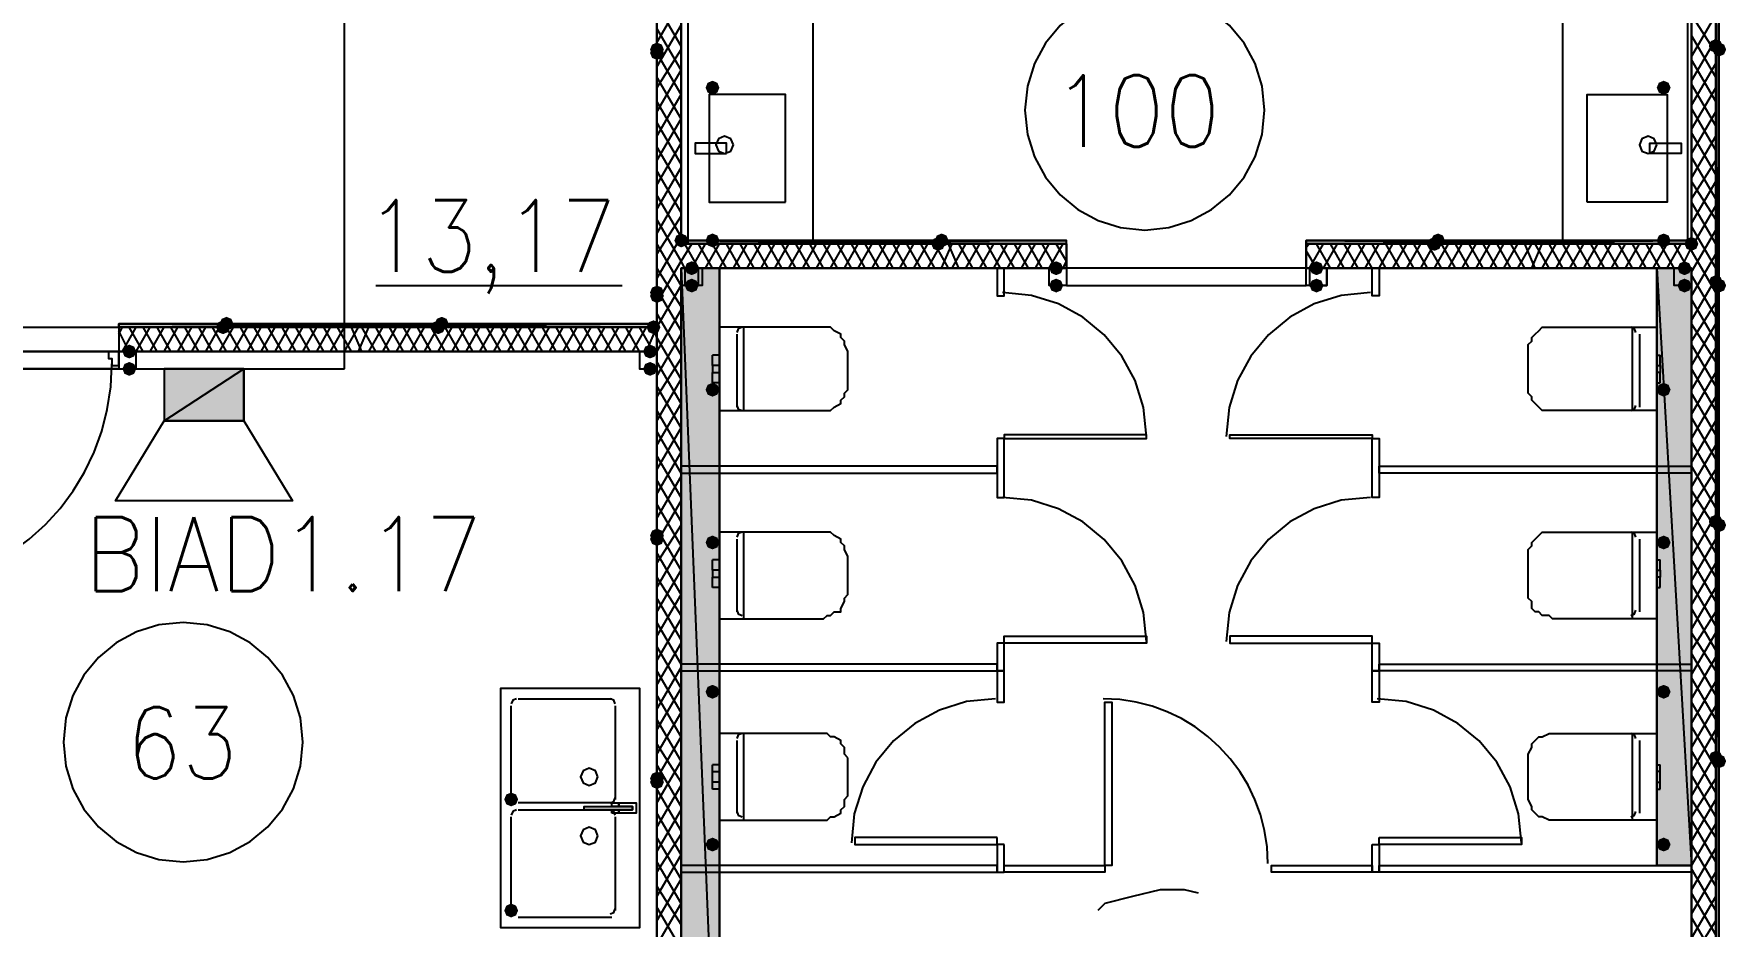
# Model space of a CAD drawing. Header units: millimetres. Extents: x 0 to 420, y 0 to 297.
# Drawn here: x 369.38 to 390.02, y 143.02 to 153.9 of the extents above; entities that cross this region are included whole.
import ezdxf

# ---------------------------------------------------------------- set-up
doc = ezdxf.new("R2010")
doc.units = ezdxf.units.MM
doc.layers.get('0').update_dxf_attribs({"linetype": 'CONTINUOUS'})
doc.styles.get("Standard").update_dxf_attribs({"font": 'STANDARD'})

msp = doc.modelspace()

# ---------------------------------------------------------------- hatches: boundary and pattern name
at = {"true_color": 0x000007}
h = msp.add_hatch(color=0, dxfattribs=at)
h.paths.add_polyline_path([(376.978333, 156.633333), (376.978333, 138.895667)], flags=0)
h.paths.add_polyline_path([(376.978333, 138.895667), (376.978333, 156.633333)], flags=0)
h = msp.add_hatch(color=0, dxfattribs=at)
h.paths.add_polyline_path([(389.932333, 156.633333), (389.89, 156.633333), (389.932333, 139.234333)], flags=0)
h.paths.add_polyline_path([(389.89, 156.633333), (389.932333, 139.234333), (389.89, 139.234333)], flags=0)
at = {"true_color": 0x0000fe}
for points in [[(377.063, 153.712333), (377.038129, 153.652537), (376.978333, 153.627667), (376.918537, 153.652537), (376.893667, 153.712333), (376.918537, 153.772129), (376.978333, 153.797), (377.038129, 153.772129)], [(377.063, 153.67), (377.038129, 153.610204), (376.978333, 153.585333), (376.918537, 153.610204), (376.893667, 153.67), (376.918537, 153.729796), (376.978333, 153.754667), (377.038129, 153.729796)], [(389.974667, 153.754667), (389.949796, 153.694871), (389.89, 153.67), (389.830204, 153.694871), (389.805333, 153.754667), (389.830204, 153.814462), (389.89, 153.839333), (389.949796, 153.814463)], [(390.017, 153.712333), (389.992129, 153.652537), (389.932333, 153.627667), (389.872538, 153.652537), (389.847667, 153.712333), (389.872537, 153.772129), (389.932333, 153.797), (389.992129, 153.772129)], [(377.359333, 151.384), (377.334462, 151.324204), (377.274667, 151.299333), (377.214871, 151.324204), (377.19, 151.384), (377.214871, 151.443796), (377.274667, 151.468667), (377.334462, 151.443796)], [(380.492, 151.341667), (380.467129, 151.281871), (380.407333, 151.257), (380.347538, 151.281871), (380.322667, 151.341667), (380.347537, 151.401462), (380.407333, 151.426333), (380.467129, 151.401463)], [(380.534333, 151.384), (380.509462, 151.324204), (380.449667, 151.299333), (380.389871, 151.324204), (380.365, 151.384), (380.389871, 151.443796), (380.449667, 151.468667), (380.509462, 151.443796)], [(386.545667, 151.341667), (386.520796, 151.281871), (386.461, 151.257), (386.401204, 151.281871), (386.376333, 151.341667), (386.401204, 151.401462), (386.461, 151.426333), (386.520796, 151.401463)], [(386.588, 151.384), (386.563129, 151.324204), (386.503333, 151.299333), (386.443537, 151.324204), (386.418667, 151.384), (386.443537, 151.443796), (386.503333, 151.468667), (386.563129, 151.443796)], [(389.678333, 151.341667), (389.653462, 151.281871), (389.593667, 151.257), (389.533871, 151.281871), (389.509, 151.341667), (389.533871, 151.401462), (389.593667, 151.426333), (389.653462, 151.401463)], [(389.678333, 151.341667), (389.653462, 151.281871), (389.593667, 151.257), (389.533871, 151.281871), (389.509, 151.341667), (389.533871, 151.401462), (389.593667, 151.426333), (389.653462, 151.401463)], [(389.974667, 150.876), (389.949796, 150.816204), (389.89, 150.791333), (389.830204, 150.816204), (389.805333, 150.876), (389.830204, 150.935796), (389.89, 150.960667), (389.949796, 150.935796)], [(390.017, 150.833667), (389.992129, 150.773871), (389.932333, 150.749), (389.872538, 150.773871), (389.847667, 150.833667), (389.872537, 150.893462), (389.932333, 150.918333), (389.992129, 150.893463)], [(377.063, 150.749), (377.038129, 150.689204), (376.978333, 150.664333), (376.918537, 150.689204), (376.893667, 150.749), (376.918537, 150.808796), (376.978333, 150.833667), (377.038129, 150.808796)], [(377.063, 150.706667), (377.038129, 150.646871), (376.978333, 150.622), (376.918537, 150.646871), (376.893667, 150.706667), (376.918537, 150.766462), (376.978333, 150.791333), (377.038129, 150.766463)], [(371.813667, 150.368), (371.788796, 150.308204), (371.729, 150.283333), (371.669204, 150.308204), (371.644333, 150.368), (371.669204, 150.427796), (371.729, 150.452667), (371.788796, 150.427796)], [(374.438333, 150.368), (374.413462, 150.308204), (374.353667, 150.283333), (374.293871, 150.308204), (374.269, 150.368), (374.293871, 150.427796), (374.353667, 150.452667), (374.413462, 150.427796)], [(371.771333, 150.325667), (371.746463, 150.265871), (371.686667, 150.241), (371.626871, 150.265871), (371.602, 150.325667), (371.626871, 150.385462), (371.686667, 150.410333), (371.746462, 150.385463)], [(374.396, 150.325667), (374.371129, 150.265871), (374.311333, 150.241), (374.251537, 150.265871), (374.226667, 150.325667), (374.251537, 150.385462), (374.311333, 150.410333), (374.371129, 150.385463)], [(377.020667, 150.325667), (376.995796, 150.265871), (376.936, 150.241), (376.876204, 150.265871), (376.851333, 150.325667), (376.876204, 150.385462), (376.936, 150.410333), (376.995796, 150.385463)], [(389.974667, 147.955), (389.949796, 147.895204), (389.89, 147.870333), (389.830204, 147.895204), (389.805333, 147.955), (389.830204, 148.014796), (389.89, 148.039667), (389.949796, 148.014796)], [(390.017, 147.912667), (389.992129, 147.852871), (389.932333, 147.828), (389.872538, 147.852871), (389.847667, 147.912667), (389.872537, 147.972462), (389.932333, 147.997333), (389.992129, 147.972463)], [(377.063, 147.785667), (377.038129, 147.725871), (376.978333, 147.701), (376.918537, 147.725871), (376.893667, 147.785667), (376.918537, 147.845462), (376.978333, 147.870333), (377.038129, 147.845463)], [(377.063, 147.743333), (377.038129, 147.683537), (376.978333, 147.658667), (376.918537, 147.683537), (376.893667, 147.743333), (376.918537, 147.803129), (376.978333, 147.828), (377.038129, 147.803129)], [(389.974667, 145.076333), (389.949796, 145.016537), (389.89, 144.991667), (389.830204, 145.016537), (389.805333, 145.076333), (389.830204, 145.136129), (389.89, 145.161), (389.949796, 145.136129)], [(390.017, 145.034), (389.992129, 144.974204), (389.932333, 144.949333), (389.872538, 144.974204), (389.847667, 145.034), (389.872537, 145.093796), (389.932333, 145.118667), (389.992129, 145.093796)], [(377.063, 144.822333), (377.038129, 144.762537), (376.978333, 144.737667), (376.918537, 144.762537), (376.893667, 144.822333), (376.918537, 144.882129), (376.978333, 144.907), (377.038129, 144.882129)], [(377.063, 144.78), (377.038129, 144.720204), (376.978333, 144.695333), (376.918537, 144.720204), (376.893667, 144.78), (376.918537, 144.839796), (376.978333, 144.864667), (377.038129, 144.839796)]]:
    msp.add_hatch(color=0, dxfattribs=at).paths.add_polyline_path(points, flags=0)
at = {"true_color": 0x000007}
for points in [[(377.740333, 153.246667), (377.715463, 153.186871), (377.655667, 153.162), (377.595871, 153.186871), (377.571, 153.246667), (377.595871, 153.306462), (377.655667, 153.331333), (377.715462, 153.306463)], [(389.339667, 153.246667), (389.314796, 153.186871), (389.255, 153.162), (389.195204, 153.186871), (389.170333, 153.246667), (389.195204, 153.306462), (389.255, 153.331333), (389.314796, 153.306463)], [(377.740333, 151.384), (377.715463, 151.324204), (377.655667, 151.299333), (377.595871, 151.324204), (377.571, 151.384), (377.595871, 151.443796), (377.655667, 151.468667), (377.715462, 151.443796)], [(389.339667, 151.384), (389.314796, 151.324204), (389.255, 151.299333), (389.195204, 151.324204), (389.170333, 151.384), (389.195204, 151.443796), (389.255, 151.468667), (389.314796, 151.443796)], [(377.486333, 151.045333), (377.461462, 150.985537), (377.401667, 150.960667), (377.341871, 150.985537), (377.317, 151.045333), (377.341871, 151.105129), (377.401667, 151.13), (377.461462, 151.105129)], [(381.931333, 151.045333), (381.906462, 150.985537), (381.846667, 150.960667), (381.786871, 150.985537), (381.762, 151.045333), (381.786871, 151.105129), (381.846667, 151.13), (381.906462, 151.105129)], [(385.106333, 151.045333), (385.081462, 150.985537), (385.021667, 150.960667), (384.961871, 150.985537), (384.937, 151.045333), (384.961871, 151.105129), (385.021667, 151.13), (385.081462, 151.105129)], [(389.593667, 151.045333), (389.568796, 150.985537), (389.509, 150.960667), (389.449204, 150.985537), (389.424333, 151.045333), (389.449204, 151.105129), (389.509, 151.13), (389.568796, 151.105129)], [(377.486333, 150.833667), (377.461462, 150.773871), (377.401667, 150.749), (377.341871, 150.773871), (377.317, 150.833667), (377.341871, 150.893462), (377.401667, 150.918333), (377.461462, 150.893463)], [(381.931333, 150.833667), (381.906462, 150.773871), (381.846667, 150.749), (381.786871, 150.773871), (381.762, 150.833667), (381.786871, 150.893462), (381.846667, 150.918333), (381.906462, 150.893463)], [(385.106333, 150.833667), (385.081462, 150.773871), (385.021667, 150.749), (384.961871, 150.773871), (384.937, 150.833667), (384.961871, 150.893462), (385.021667, 150.918333), (385.081462, 150.893463)], [(389.593667, 150.833667), (389.568796, 150.773871), (389.509, 150.749), (389.449204, 150.773871), (389.424333, 150.833667), (389.449204, 150.893462), (389.509, 150.918333), (389.568796, 150.893463)], [(370.628333, 150.029333), (370.603462, 149.969538), (370.543667, 149.944667), (370.483871, 149.969538), (370.459, 150.029333), (370.483871, 150.089129), (370.543667, 150.114), (370.603462, 150.089129)], [(376.978333, 150.029333), (376.953463, 149.969538), (376.893667, 149.944667), (376.833871, 149.969538), (376.809, 150.029333), (376.833871, 150.089129), (376.893667, 150.114), (376.953462, 150.089129)], [(370.628333, 149.817667), (370.603462, 149.757871), (370.543667, 149.733), (370.483871, 149.757871), (370.459, 149.817667), (370.483871, 149.877462), (370.543667, 149.902333), (370.603462, 149.877463)], [(376.978333, 149.817667), (376.953463, 149.757871), (376.893667, 149.733), (376.833871, 149.757871), (376.809, 149.817667), (376.833871, 149.877462), (376.893667, 149.902333), (376.953462, 149.877463)], [(377.740333, 149.563667), (377.715463, 149.503871), (377.655667, 149.479), (377.595871, 149.503871), (377.571, 149.563667), (377.595871, 149.623462), (377.655667, 149.648333), (377.715462, 149.623463)], [(389.339667, 149.563667), (389.314796, 149.503871), (389.255, 149.479), (389.195204, 149.503871), (389.170333, 149.563667), (389.195204, 149.623462), (389.255, 149.648333), (389.314796, 149.623463)], [(377.740333, 147.701), (377.715463, 147.641204), (377.655667, 147.616333), (377.595871, 147.641204), (377.571, 147.701), (377.595871, 147.760796), (377.655667, 147.785667), (377.715462, 147.760796)], [(389.339667, 147.701), (389.314796, 147.641204), (389.255, 147.616333), (389.195204, 147.641204), (389.170333, 147.701), (389.195204, 147.760796), (389.255, 147.785667), (389.314796, 147.760796)], [(377.740333, 145.880667), (377.715463, 145.820871), (377.655667, 145.796), (377.595871, 145.820871), (377.571, 145.880667), (377.595871, 145.940462), (377.655667, 145.965333), (377.715462, 145.940463)], [(389.339667, 145.880667), (389.314796, 145.820871), (389.255, 145.796), (389.195204, 145.820871), (389.170333, 145.880667), (389.195204, 145.940462), (389.255, 145.965333), (389.314796, 145.940463)], [(375.285, 144.568333), (375.260129, 144.508537), (375.200333, 144.483667), (375.140538, 144.508537), (375.115667, 144.568333), (375.140537, 144.628129), (375.200333, 144.653), (375.260129, 144.628129)], [(377.740333, 144.018), (377.715463, 143.958204), (377.655667, 143.933333), (377.595871, 143.958204), (377.571, 144.018), (377.595871, 144.077796), (377.655667, 144.102667), (377.715462, 144.077796)], [(389.339667, 144.018), (389.314796, 143.958204), (389.255, 143.933333), (389.195204, 143.958204), (389.170333, 144.018), (389.195204, 144.077796), (389.255, 144.102667), (389.314796, 144.077796)], [(375.285, 143.213667), (375.260129, 143.153871), (375.200333, 143.129), (375.140538, 143.153871), (375.115667, 143.213667), (375.140537, 143.273462), (375.200333, 143.298333), (375.260129, 143.273463)]]:
    msp.add_hatch(color=0, dxfattribs=at).paths.add_polyline_path(points, flags=0)
h = msp.add_hatch(color=0, dxfattribs=at)
h.paths.add_polyline_path([(381.973667, 151.384), (377.274667, 151.384), (381.973667, 151.341667)], flags=0)
h.paths.add_polyline_path([(377.274667, 151.384), (381.973667, 151.341667), (377.274667, 151.341667)], flags=0)
h = msp.add_hatch(color=0, dxfattribs=at)
h.paths.add_polyline_path([(389.593667, 151.384), (384.894667, 151.384), (389.593667, 151.341667)], flags=0)
h.paths.add_polyline_path([(384.894667, 151.384), (389.593667, 151.341667), (384.894667, 151.341667)], flags=0)
h = msp.add_hatch(color=0, dxfattribs=at)
h.paths.add_polyline_path([(377.740333, 151.045333), (377.274667, 151.045333), (377.740333, 139.615333)], flags=0)
h.paths.add_polyline_path([(377.274667, 151.045333), (377.740333, 139.615333), (377.274667, 139.615333)], flags=0)
h = msp.add_hatch(color=0, dxfattribs=at)
h.paths.add_polyline_path([(389.593667, 151.045333), (389.170333, 151.045333), (389.593667, 143.764)], flags=0)
h.paths.add_polyline_path([(389.170333, 151.045333), (389.593667, 143.764), (389.170333, 143.764)], flags=0)
h = msp.add_hatch(color=0, dxfattribs=at)
h.paths.add_polyline_path([(376.936, 150.368), (370.416667, 150.368), (376.936, 150.325667)], flags=0)
h.paths.add_polyline_path([(370.416667, 150.368), (376.936, 150.325667), (370.416667, 150.325667)], flags=0)
at = {"true_color": 0x000052}
h = msp.add_hatch(color=0, dxfattribs=at)
h.paths.add_polyline_path([(371.940667, 149.182666), (370.967, 149.182666), (371.940667, 149.817666)], flags=0)
h.paths.add_polyline_path([(370.967, 149.182666), (371.940667, 149.817666), (370.967, 149.817666)], flags=0)

# ---------------------------------------------------------------- linework, layer by layer
at = {"color": 0, "true_color": 0x000005}
msp.add_lwpolyline([(227.711001, 149.817666), (250.909667, 149.817666), (250.909667, 138.175999), (252.899334, 138.175999), (252.899334, 138.133666), (252.899334, 138.175999), (256.159001, 138.175999), (256.159001, 149.817666), (373.168334, 149.817666), (373.168334, 175.048333), (260.773334, 175.048333), (255.100667, 175.048333), (255.100667, 153.966333), (254.889001, 153.966333), (254.592667, 153.966333), (254.592667, 186.393666), (253.830667, 186.393666), (238.633001, 186.393666), (238.633001, 175.048333), (226.737334, 175.048333), (122.343335, 175.048333)], dxfattribs=at)
at = {"color": 0, "true_color": 0x000007}
for points in [[(376.978333, 159.088667), (376.978333, 150.325667)], [(389.89, 104.097667), (389.89, 159.088667)], [(376.978333, 138.895667), (376.978333, 156.633333), (376.978333, 138.895667), (376.978333, 156.633333)], [(389.89, 156.633333), (389.89, 139.234333), (389.89, 156.633333), (389.932333, 139.234333)], [(378.883333, 151.341667), (377.274667, 151.341667), (377.274667, 155.998333), (378.883333, 155.998333)], [(377.274667, 151.341667), (377.274667, 155.998333)], [(377.359333, 151.341667), (377.359333, 155.998333)], [(378.883333, 151.341667), (378.883333, 155.998333)], [(388.027333, 151.341667), (388.027333, 155.998333)], [(388.027333, 151.341667), (389.593667, 151.341667), (389.593667, 155.998333), (388.027333, 155.998333)], [(389.551333, 151.341667), (389.551333, 155.998333)], [(389.593667, 155.998333), (389.593667, 151.341667)], [(384.386667, 152.9715), (384.356995, 153.265844), (384.271894, 153.539996), (384.137238, 153.788083), (383.958899, 154.004232), (383.742749, 154.182572), (383.494662, 154.317228), (383.22051, 154.402328), (382.926167, 154.432), (382.631823, 154.402328), (382.357671, 154.317228), (382.109584, 154.182572), (381.893434, 154.004232), (381.715095, 153.788083), (381.580439, 153.539996), (381.495339, 153.265844), (381.465667, 152.9715)], [(376.978333, 153.797), (377.274667, 154.305)], [(377.274667, 153.754667), (376.978333, 154.262667)], [(376.978333, 153.500667), (377.274667, 154.008667)], [(377.274667, 153.458333), (376.978333, 153.966333)], [(389.593667, 153.627667), (389.89, 154.135667)], [(389.89, 153.67), (389.593667, 154.135667)], [(389.89, 153.373667), (389.593667, 153.881667)], [(389.593667, 153.331333), (389.89, 153.839333)], [(376.978333, 153.246667), (377.274667, 153.712333)], [(377.274667, 153.162), (376.978333, 153.67)], [(389.89, 153.077333), (389.593667, 153.585333)], [(389.593667, 153.035), (389.89, 153.543)], [(376.978333, 152.950333), (377.274667, 153.458333)], [(377.274667, 152.865667), (376.978333, 153.373667)], [(376.978333, 152.654), (377.274667, 153.162)], [(389.89, 152.781), (389.593667, 153.289)], [(389.593667, 152.738667), (389.89, 153.246667)], [(377.274667, 152.569333), (376.978333, 153.077333)], [(381.465667, 152.9715), (381.495339, 152.677156), (381.580439, 152.403004), (381.715095, 152.154917), (381.893434, 151.938768), (382.109584, 151.760428), (382.357671, 151.625772), (382.631823, 151.540672), (382.926167, 151.511), (383.22051, 151.540672), (383.494662, 151.625772), (383.742749, 151.760428), (383.958899, 151.938768), (384.137238, 152.154917), (384.271894, 152.403004), (384.356995, 152.677156), (384.386667, 152.9715)], [(389.89, 152.484667), (389.593667, 152.992667)], [(389.593667, 152.442333), (389.89, 152.950333)], [(376.978333, 152.357667), (377.274667, 152.865667)], [(377.274667, 152.315333), (376.978333, 152.823333)], [(376.978333, 152.061333), (377.274667, 152.569333)], [(377.274667, 152.019), (376.978333, 152.527)], [(389.89, 152.188333), (389.593667, 152.696333)], [(389.593667, 152.146), (389.89, 152.654)], [(389.89, 151.892), (389.593667, 152.4)], [(389.593667, 151.892), (389.89, 152.357667)], [(376.978333, 151.765), (377.274667, 152.273)], [(377.274667, 151.722667), (376.978333, 152.230667)], [(389.593667, 151.595667), (389.89, 152.103667)], [(389.89, 151.638), (389.593667, 152.103667)], [(376.978333, 151.468667), (377.274667, 151.976667)], [(377.274667, 151.426333), (376.978333, 151.934333)], [(389.89, 151.341667), (389.593667, 151.849667)], [(389.593667, 151.299333), (389.89, 151.807333)], [(376.978333, 151.214667), (377.274667, 151.680333)], [(377.274667, 151.13), (376.978333, 151.638)], [(389.89, 151.045333), (389.593667, 151.553333)], [(389.593667, 151.003), (389.89, 151.511)], [(376.978333, 150.918333), (377.274667, 151.426333)], [(377.274667, 150.833667), (376.978333, 151.341667)], [(377.274667, 151.384), (381.973667, 151.384), (377.274667, 151.341667), (381.973667, 151.341667)], [(377.274667, 151.13), (377.401667, 151.341667)], [(381.973667, 151.341667), (377.274667, 151.341667)], [(377.274667, 151.045333), (381.973667, 151.045333), (381.973667, 151.341667)], [(377.486333, 151.045333), (377.317, 151.341667)], [(377.401667, 151.045333), (377.571, 151.341667)], [(377.655667, 151.045333), (377.486333, 151.341667)], [(377.571, 151.045333), (377.740333, 151.341667)], [(377.825, 151.045333), (377.655667, 151.341667)], [(377.740333, 151.045333), (377.909667, 151.341667)], [(377.994333, 151.045333), (377.825, 151.341667)], [(377.909667, 151.045333), (378.079, 151.341667)], [(378.163667, 151.045333), (377.994333, 151.341667)], [(378.079, 151.045333), (378.248333, 151.341667)], [(378.333, 151.045333), (378.163667, 151.341667)], [(378.248333, 151.045333), (378.417667, 151.341667)], [(378.502333, 151.045333), (378.333, 151.341667)], [(378.417667, 151.045333), (378.587, 151.341667)], [(378.671667, 151.045333), (378.502333, 151.341667)], [(378.587, 151.045333), (378.756333, 151.341667)], [(378.841, 151.045333), (378.671667, 151.341667)], [(378.756333, 151.045333), (378.925667, 151.341667)], [(379.010333, 151.045333), (378.841, 151.341667)], [(378.925667, 151.045333), (379.095, 151.341667)], [(379.179667, 151.045333), (379.010333, 151.341667)], [(379.095, 151.045333), (379.264333, 151.341667)], [(379.349, 151.045333), (379.179667, 151.341667)], [(379.264333, 151.045333), (379.433667, 151.341667)], [(379.518333, 151.045333), (379.349, 151.341667)], [(379.433667, 151.045333), (379.603, 151.341667)], [(379.687667, 151.045333), (379.518333, 151.341667)], [(379.603, 151.045333), (379.772333, 151.341667)], [(379.857, 151.045333), (379.687667, 151.341667)], [(379.772333, 151.045333), (379.941667, 151.341667)], [(380.026333, 151.045333), (379.857, 151.341667)], [(379.941667, 151.045333), (380.111, 151.341667)], [(380.195667, 151.045333), (380.026333, 151.341667)], [(380.111, 151.045333), (380.280333, 151.341667)], [(380.365, 151.045333), (380.195667, 151.341667)], [(380.280333, 151.045333), (380.449667, 151.341667)], [(380.534333, 151.045333), (380.365, 151.341667)], [(380.449667, 151.045333), (380.576667, 151.341667)], [(380.661333, 151.045333), (380.534333, 151.341667)], [(380.576667, 151.045333), (380.746, 151.341667)], [(380.830667, 151.045333), (380.661333, 151.341667)], [(380.746, 151.045333), (380.915333, 151.341667)], [(381, 151.045333), (380.830667, 151.341667)], [(380.915333, 151.045333), (381.084667, 151.341667)], [(381.169333, 151.045333), (381, 151.341667)], [(381.084667, 151.045333), (381.254, 151.341667)], [(381.338667, 151.045333), (381.169333, 151.341667)], [(381.254, 151.045333), (381.423333, 151.341667)], [(381.508, 151.045333), (381.338667, 151.341667)], [(381.423333, 151.045333), (381.592667, 151.341667)], [(381.677333, 151.045333), (381.508, 151.341667)], [(381.592667, 151.045333), (381.762, 151.341667)], [(381.846667, 151.045333), (381.677333, 151.341667)], [(381.762, 151.045333), (381.931333, 151.341667)], [(381.973667, 151.13), (381.846667, 151.341667)], [(384.894667, 151.341667), (389.593667, 151.341667), (384.894667, 151.341667), (389.593667, 151.384)], [(384.894667, 151.299333), (384.937, 151.341667)], [(389.593667, 151.341667), (384.894667, 151.341667), (384.894667, 151.045333), (389.593667, 151.045333)], [(384.937, 151.045333), (385.106333, 151.341667)], [(385.191, 151.045333), (385.021667, 151.341667)], [(385.106333, 151.045333), (385.275667, 151.341667)], [(385.360333, 151.045333), (385.191, 151.341667)], [(385.275667, 151.045333), (385.445, 151.341667)], [(385.529667, 151.045333), (385.360333, 151.341667)], [(385.445, 151.045333), (385.614333, 151.341667)], [(385.699, 151.045333), (385.529667, 151.341667)], [(385.614333, 151.045333), (385.783667, 151.341667)], [(385.868333, 151.045333), (385.699, 151.341667)], [(385.783667, 151.045333), (385.953, 151.341667)], [(386.037667, 151.045333), (385.868333, 151.341667)], [(385.953, 151.045333), (386.122333, 151.341667)], [(386.207, 151.045333), (386.037667, 151.341667)], [(386.122333, 151.045333), (386.291667, 151.341667)], [(386.376333, 151.045333), (386.207, 151.341667)], [(386.291667, 151.045333), (386.461, 151.341667)], [(386.545667, 151.045333), (386.376333, 151.341667)], [(386.461, 151.045333), (386.630333, 151.341667)], [(386.715, 151.045333), (386.545667, 151.341667)], [(386.630333, 151.045333), (386.799667, 151.341667)], [(386.884333, 151.045333), (386.715, 151.341667)], [(386.799667, 151.045333), (386.969, 151.341667)], [(387.053667, 151.045333), (386.884333, 151.341667)], [(386.969, 151.045333), (387.138333, 151.341667)], [(387.223, 151.045333), (387.053667, 151.341667)], [(387.138333, 151.045333), (387.307667, 151.341667)], [(387.392333, 151.045333), (387.223, 151.341667)], [(387.307667, 151.045333), (387.477, 151.341667)], [(387.561667, 151.045333), (387.392333, 151.341667)], [(387.477, 151.045333), (387.646333, 151.341667)], [(387.688667, 151.045333), (387.561667, 151.341667)], [(387.646333, 151.045333), (387.773333, 151.341667)], [(387.858, 151.045333), (387.688667, 151.341667)], [(387.773333, 151.045333), (387.942667, 151.341667)], [(388.027333, 151.045333), (387.858, 151.341667)], [(387.942667, 151.045333), (388.112, 151.341667)], [(388.196667, 151.045333), (388.027333, 151.341667)], [(388.112, 151.045333), (388.281333, 151.341667)], [(388.366, 151.045333), (388.196667, 151.341667)], [(388.281333, 151.045333), (388.450667, 151.341667)], [(388.535333, 151.045333), (388.366, 151.341667)], [(388.450667, 151.045333), (388.62, 151.341667)], [(388.704667, 151.045333), (388.535333, 151.341667)], [(388.62, 151.045333), (388.789333, 151.341667)], [(388.874, 151.045333), (388.704667, 151.341667)], [(388.789333, 151.045333), (388.958667, 151.341667)], [(389.043333, 151.045333), (388.874, 151.341667)], [(388.958667, 151.045333), (389.128, 151.341667)], [(389.212667, 151.045333), (389.043333, 151.341667)], [(389.128, 151.045333), (389.297333, 151.341667)], [(389.382, 151.045333), (389.212667, 151.341667)], [(389.297333, 151.045333), (389.466667, 151.341667)], [(389.551333, 151.045333), (389.382, 151.341667)], [(389.466667, 151.045333), (389.593667, 151.299333)], [(389.593667, 151.257), (389.551333, 151.341667)], [(376.978333, 150.622), (377.274667, 151.13)], [(377.317, 151.045333), (377.274667, 151.13)], [(381.931333, 151.045333), (381.973667, 151.13)], [(385.021667, 151.045333), (384.894667, 151.257)], [(389.89, 150.749), (389.593667, 151.257)], [(389.593667, 150.706667), (389.89, 151.214667)], [(377.274667, 150.579667), (376.978333, 151.045333)], [(377.274667, 138.895667), (377.274667, 151.045333)], [(383.455333, 151.045333), (381.973667, 151.045333), (381.973667, 150.960667)], [(381.973667, 150.960667), (381.973667, 150.833667), (383.455333, 150.833667)], [(384.894667, 150.960667), (384.894667, 151.045333), (383.455333, 151.045333)], [(383.455333, 150.833667), (384.894667, 150.833667), (384.894667, 150.960667)], [(389.593667, 151.045333), (389.593667, 138.895667)], [(389.89, 150.452667), (389.593667, 150.960667)], [(389.593667, 150.410333), (389.89, 150.918333)], [(373.549333, 150.833667), (376.555, 150.833667)], [(376.978333, 150.325667), (377.274667, 150.833667)], [(377.274667, 150.283333), (376.978333, 150.791333)], [(382.947333, 148.992167), (382.911641, 149.346232), (382.809274, 149.676009), (382.647296, 149.974432), (382.432772, 150.234438), (382.172766, 150.448962), (381.874342, 150.61094), (381.544565, 150.713308), (381.1905, 150.749)], [(385.677833, 150.749), (385.323768, 150.713308), (384.993991, 150.61094), (384.695568, 150.448962), (384.435562, 150.234438), (384.221037, 149.974432), (384.05906, 149.676009), (383.956692, 149.346232), (383.921, 148.992167)], [(389.89, 150.156333), (389.593667, 150.664333)], [(376.978333, 150.029333), (377.274667, 150.537333)], [(377.274667, 149.987), (376.978333, 150.495)], [(389.593667, 150.156333), (389.89, 150.622)], [(376.936, 150.325667), (370.416667, 150.325667), (376.936, 150.368), (370.416667, 150.368)], [(370.416667, 150.241), (370.459, 150.325667)], [(370.416667, 150.325667), (370.416667, 150.029333)], [(370.416667, 150.325667), (370.416667, 150.029333)], [(376.978333, 150.325667), (370.416667, 150.325667)], [(370.543667, 150.029333), (370.416667, 150.283333)], [(370.459, 150.029333), (370.628333, 150.325667)], [(370.713, 150.029333), (370.543667, 150.325667)], [(370.628333, 150.029333), (370.797667, 150.325667)], [(370.882333, 150.029333), (370.713, 150.325667)], [(370.797667, 150.029333), (370.967, 150.325667)], [(371.051667, 150.029333), (370.882333, 150.325667)], [(370.967, 150.029333), (371.136333, 150.325667)], [(371.221, 150.029333), (371.051667, 150.325667)], [(371.136333, 150.029333), (371.305667, 150.325667)], [(371.390333, 150.029333), (371.221, 150.325667)], [(371.305667, 150.029333), (371.475, 150.325667)], [(371.559667, 150.029333), (371.390333, 150.325667)], [(371.475, 150.029333), (371.644333, 150.325667)], [(371.729, 150.029333), (371.559667, 150.325667)], [(371.644333, 150.029333), (371.813667, 150.325667)], [(371.898333, 150.029333), (371.729, 150.325667)], [(371.813667, 150.029333), (371.983, 150.325667)], [(372.067667, 150.029333), (371.898333, 150.325667)], [(371.983, 150.029333), (372.152333, 150.325667)], [(372.237, 150.029333), (372.067667, 150.325667)], [(372.152333, 150.029333), (372.321667, 150.325667)], [(372.406333, 150.029333), (372.237, 150.325667)], [(372.321667, 150.029333), (372.491, 150.325667)], [(372.575667, 150.029333), (372.406333, 150.325667)], [(372.491, 150.029333), (372.660333, 150.325667)], [(372.745, 150.029333), (372.575667, 150.325667)], [(372.660333, 150.029333), (372.829667, 150.325667)], [(372.914333, 150.029333), (372.745, 150.325667)], [(372.829667, 150.029333), (372.999, 150.325667)], [(373.083667, 150.029333), (372.914333, 150.325667)], [(372.999, 150.029333), (373.168333, 150.325667)], [(373.253, 150.029333), (373.083667, 150.325667)], [(373.168333, 150.029333), (373.337667, 150.325667)], [(373.38, 150.029333), (373.253, 150.325667)], [(373.337667, 150.029333), (373.464667, 150.325667)], [(373.549333, 150.029333), (373.38, 150.325667)], [(373.464667, 150.029333), (373.634, 150.325667)], [(373.718667, 150.029333), (373.549333, 150.325667)], [(373.634, 150.029333), (373.803333, 150.325667)], [(373.888, 150.029333), (373.718667, 150.325667)], [(373.803333, 150.029333), (373.972667, 150.325667)], [(374.057333, 150.029333), (373.888, 150.325667)], [(373.972667, 150.029333), (374.142, 150.325667)], [(374.226667, 150.029333), (374.057333, 150.325667)], [(374.142, 150.029333), (374.311333, 150.325667)], [(374.396, 150.029333), (374.226667, 150.325667)], [(374.311333, 150.029333), (374.480667, 150.325667)], [(374.565333, 150.029333), (374.396, 150.325667)], [(374.480667, 150.029333), (374.65, 150.325667)], [(374.734667, 150.029333), (374.565333, 150.325667)], [(374.65, 150.029333), (374.819333, 150.325667)], [(374.904, 150.029333), (374.734667, 150.325667)], [(374.819333, 150.029333), (374.988667, 150.325667)], [(375.073333, 150.029333), (374.904, 150.325667)], [(374.988667, 150.029333), (375.158, 150.325667)], [(375.242667, 150.029333), (375.073333, 150.325667)], [(375.158, 150.029333), (375.327333, 150.325667)], [(375.412, 150.029333), (375.242667, 150.325667)], [(375.327333, 150.029333), (375.496667, 150.325667)], [(375.581333, 150.029333), (375.412, 150.325667)], [(375.496667, 150.029333), (375.666, 150.325667)], [(375.750667, 150.029333), (375.581333, 150.325667)], [(375.666, 150.029333), (375.835333, 150.325667)], [(375.92, 150.029333), (375.750667, 150.325667)], [(375.835333, 150.029333), (376.004667, 150.325667)], [(376.089333, 150.029333), (375.92, 150.325667)], [(376.004667, 150.029333), (376.174, 150.325667)], [(376.258667, 150.029333), (376.089333, 150.325667)], [(376.174, 150.029333), (376.343333, 150.325667)], [(376.428, 150.029333), (376.258667, 150.325667)], [(376.343333, 150.029333), (376.512667, 150.325667)], [(376.597333, 150.029333), (376.428, 150.325667)], [(376.512667, 150.029333), (376.682, 150.325667)], [(376.766667, 150.029333), (376.597333, 150.325667)], [(376.682, 150.029333), (376.851333, 150.325667)], [(376.936, 150.029333), (376.766667, 150.325667)], [(376.851333, 150.029333), (376.978333, 150.325667)], [(376.978333, 150.198667), (376.936, 150.325667)], [(376.978333, 149.733), (377.274667, 150.241)], [(378.0155, 150.325667), (377.970605, 150.307061), (377.952, 150.262167)], [(377.952, 150.241), (377.952, 149.817667)], [(378.036667, 149.309667), (378.036667, 150.325667)], [(388.916333, 150.262167), (388.897728, 150.307061), (388.852833, 150.325667)], [(388.874, 149.309667), (388.874, 150.325667)], [(388.958667, 150.241), (388.958667, 149.817667)], [(389.593667, 149.86), (389.89, 150.368)], [(389.89, 149.902333), (389.593667, 150.368)], [(377.274667, 149.690667), (376.978333, 150.198667)], [(389.89, 149.606), (389.593667, 150.114)], [(389.593667, 149.563667), (389.89, 150.071667)], [(367.559167, 147.108333), (367.842675, 147.122649), (368.117994, 147.164667), (368.383728, 147.232993), (368.638485, 147.326234), (368.88087, 147.442996), (369.109491, 147.581886), (369.322952, 147.741509), (369.519861, 147.920472), (369.698824, 148.117381), (369.858448, 148.330843), (369.997337, 148.559463), (370.114099, 148.801849), (370.20734, 149.056605), (370.275666, 149.32234), (370.317684, 149.597658), (370.332, 149.881167)], [(368.935, 150.029333), (370.416667, 150.029333), (370.416667, 149.944667)], [(370.416667, 149.944667), (370.416667, 149.817667), (368.935, 149.817667)], [(370.416667, 150.029333), (376.978333, 150.029333)], [(376.978333, 150.029333), (376.978333, 138.895667)], [(376.978333, 149.479), (377.274667, 149.944667)], [(377.274667, 149.394333), (376.978333, 149.902333)], [(377.655667, 149.86), (377.655667, 149.944667), (377.655667, 149.987)], [(377.740333, 149.987), (377.655667, 149.987)], [(377.740333, 149.86), (377.655667, 149.86), (377.655667, 149.817667), (377.655667, 149.775333), (377.740333, 149.775333)], [(377.740333, 149.86), (377.740333, 149.944667), (377.740333, 149.987)], [(377.740333, 149.86), (377.740333, 149.817667), (377.740333, 149.775333)], [(389.170333, 149.86), (389.170333, 149.944667), (389.170333, 149.987)], [(389.170333, 149.987), (389.212667, 149.987)], [(389.170333, 149.86), (389.170333, 149.817667), (389.170333, 149.775333)], [(389.170333, 149.86), (389.212667, 149.86), (389.212667, 149.817667), (389.212667, 149.775333), (389.170333, 149.775333)], [(389.212667, 149.86), (389.212667, 149.944667), (389.212667, 149.987)], [(376.978333, 149.182667), (377.274667, 149.690667)], [(377.655667, 149.648333), (377.655667, 149.690667), (377.655667, 149.775333)], [(377.740333, 149.648333), (377.655667, 149.648333)], [(377.740333, 149.648333), (377.740333, 149.690667), (377.740333, 149.775333)], [(377.952, 149.817667), (377.952, 149.352)], [(388.958667, 149.817667), (388.958667, 149.352)], [(389.170333, 149.648333), (389.170333, 149.690667), (389.170333, 149.775333)], [(389.170333, 149.648333), (389.212667, 149.648333)], [(389.212667, 149.648333), (389.212667, 149.690667), (389.212667, 149.775333)], [(389.89, 149.309667), (389.593667, 149.817667)], [(389.593667, 149.267333), (389.89, 149.775333)], [(377.274667, 149.098), (376.978333, 149.606)], [(389.89, 149.013333), (389.593667, 149.521333)], [(389.593667, 148.971), (389.89, 149.479)], [(376.978333, 148.886333), (377.274667, 149.394333)], [(377.274667, 148.801667), (376.978333, 149.309667)], [(377.952, 149.373167), (377.970605, 149.328272), (378.0155, 149.309667)], [(388.852833, 149.309667), (388.897728, 149.328272), (388.916333, 149.373167)], [(389.89, 148.717), (389.593667, 149.225)], [(376.978333, 148.59), (377.274667, 149.098)], [(377.274667, 148.547667), (376.978333, 149.055667)], [(389.593667, 148.674667), (389.89, 149.182667)], [(376.978333, 148.293667), (377.274667, 148.801667)], [(389.89, 148.420667), (389.593667, 148.928667)], [(389.593667, 148.378333), (389.89, 148.886333)], [(377.274667, 148.251333), (376.978333, 148.759333)], [(389.89, 148.124333), (389.593667, 148.632333)], [(389.593667, 148.124333), (389.89, 148.59)], [(376.978333, 147.997333), (377.274667, 148.505333)], [(377.274667, 147.955), (376.978333, 148.463)], [(376.978333, 147.701), (377.274667, 148.209)], [(382.947333, 146.4945), (382.911641, 146.848565), (382.809274, 147.178342), (382.647296, 147.476766), (382.432772, 147.736772), (382.172766, 147.951296), (381.874342, 148.113274), (381.544565, 148.215641), (381.1905, 148.251333)], [(385.677833, 148.251333), (385.323768, 148.215641), (384.993991, 148.113274), (384.695568, 147.951296), (384.435562, 147.736772), (384.221037, 147.476766), (384.05906, 147.178342), (383.956692, 146.848565), (383.921, 146.4945)], [(389.593667, 147.828), (389.89, 148.336)], [(389.89, 147.870333), (389.593667, 148.336)], [(377.274667, 147.658667), (376.978333, 148.166667)], [(389.89, 147.574), (389.593667, 148.082)], [(389.593667, 147.531667), (389.89, 148.039667)], [(376.978333, 147.447), (377.274667, 147.912667)], [(377.274667, 147.362333), (376.978333, 147.870333)], [(378.0155, 147.828), (377.970605, 147.809394), (377.952, 147.7645)], [(378.036667, 146.769667), (378.036667, 147.828)], [(388.916333, 147.7645), (388.897728, 147.809394), (388.852833, 147.828)], [(388.874, 146.769667), (388.874, 147.828)], [(389.89, 147.277667), (389.593667, 147.785667)], [(376.978333, 147.150667), (377.274667, 147.658667)], [(377.274667, 147.066), (376.978333, 147.574)], [(377.952, 147.743333), (377.952, 147.32)], [(388.958667, 147.743333), (388.958667, 147.32)], [(389.593667, 147.235333), (389.89, 147.743333)], [(376.978333, 146.854333), (377.274667, 147.362333)], [(377.655667, 147.362333), (377.655667, 147.447), (377.655667, 147.489333)], [(377.740333, 147.489333), (377.655667, 147.489333)], [(377.740333, 147.362333), (377.655667, 147.362333), (377.655667, 147.32), (377.655667, 147.277667), (377.740333, 147.277667)], [(377.740333, 147.362333), (377.740333, 147.447), (377.740333, 147.489333)], [(377.740333, 147.362333), (377.740333, 147.32), (377.740333, 147.277667)], [(389.170333, 147.362333), (389.170333, 147.447), (389.170333, 147.489333)], [(389.170333, 147.489333), (389.212667, 147.489333)], [(389.170333, 147.362333), (389.170333, 147.32), (389.170333, 147.277667)], [(389.170333, 147.362333), (389.212667, 147.362333), (389.212667, 147.32), (389.212667, 147.277667), (389.170333, 147.277667)], [(389.212667, 147.362333), (389.212667, 147.447), (389.212667, 147.489333)], [(389.89, 146.981333), (389.593667, 147.489333)], [(389.593667, 146.939), (389.89, 147.447)], [(377.274667, 146.812), (376.978333, 147.277667)], [(377.655667, 147.150667), (377.655667, 147.193), (377.655667, 147.277667)], [(377.740333, 147.150667), (377.655667, 147.150667)], [(377.740333, 147.150667), (377.740333, 147.193), (377.740333, 147.277667)], [(377.952, 147.32), (377.952, 146.854333)], [(388.958667, 147.32), (388.958667, 146.854333)], [(389.170333, 147.150667), (389.170333, 147.193), (389.170333, 147.277667)], [(389.170333, 147.150667), (389.212667, 147.150667)], [(389.212667, 147.150667), (389.212667, 147.193), (389.212667, 147.277667)], [(389.89, 146.685), (389.593667, 147.193)], [(389.593667, 146.642667), (389.89, 147.150667)], [(376.978333, 146.558), (377.274667, 147.066)], [(377.274667, 146.515667), (376.978333, 147.023667)], [(376.978333, 146.261667), (377.274667, 146.769667)], [(377.952, 146.8755), (377.970605, 146.830605), (378.0155, 146.812)], [(388.852833, 146.812), (388.897728, 146.830605), (388.916333, 146.8755)], [(389.89, 146.388667), (389.593667, 146.896667)], [(389.593667, 146.388667), (389.89, 146.854333)], [(372.660333, 145.266833), (372.630661, 145.561177), (372.545561, 145.835329), (372.410905, 146.083416), (372.232566, 146.299566), (372.016416, 146.477905), (371.768329, 146.612561), (371.494177, 146.697661), (371.199833, 146.727333), (370.90549, 146.697661), (370.631338, 146.612561), (370.383251, 146.477905), (370.167101, 146.299566), (369.988762, 146.083416), (369.854106, 145.835329), (369.769005, 145.561177), (369.739333, 145.266833)], [(377.274667, 146.219333), (376.978333, 146.727333)], [(389.593667, 146.092333), (389.89, 146.600333)], [(389.89, 146.134667), (389.593667, 146.600333)], [(376.978333, 145.965333), (377.274667, 146.473333)], [(377.274667, 145.923), (376.978333, 146.431)], [(389.89, 145.838333), (389.593667, 146.346333)], [(376.978333, 145.669), (377.274667, 146.177)], [(377.274667, 145.626667), (376.978333, 146.134667)], [(389.593667, 145.796), (389.89, 146.304)], [(376.978333, 145.415), (377.274667, 145.923)], [(389.89, 145.542), (389.593667, 146.05)], [(389.593667, 145.499667), (389.89, 146.007667)], [(375.263833, 145.796), (375.218939, 145.777394), (375.200333, 145.7325)], [(375.200333, 144.568333), (375.200333, 145.711333)], [(375.285, 145.796), (376.428, 145.796)], [(376.470333, 145.7325), (376.451728, 145.777394), (376.406833, 145.796)], [(376.470333, 145.711333), (376.470333, 144.568333)], [(377.274667, 145.330333), (376.978333, 145.838333)], [(381.105833, 145.796), (380.751768, 145.760308), (380.421991, 145.65794), (380.123568, 145.495962), (379.863562, 145.281438), (379.649038, 145.021432), (379.48706, 144.723009), (379.384692, 144.393232), (379.349, 144.039167)], [(384.429, 143.785167), (384.418619, 143.990766), (384.388148, 144.190425), (384.338599, 144.383134), (384.270982, 144.567882), (384.186307, 144.743658), (384.085587, 144.909452), (383.96983, 145.064252), (383.840048, 145.207048), (383.697252, 145.33683), (383.542452, 145.452587), (383.376658, 145.553307), (383.200882, 145.637982), (383.016134, 145.705599), (382.823425, 145.755148), (382.623766, 145.785619), (382.418167, 145.796)], [(387.519333, 144.039167), (387.483641, 144.393232), (387.381274, 144.723009), (387.219296, 145.021432), (387.004772, 145.281438), (386.744766, 145.495962), (386.446342, 145.65794), (386.116565, 145.760308), (385.7625, 145.796)], [(389.89, 145.245667), (389.593667, 145.753667)], [(389.593667, 145.203333), (389.89, 145.711333)], [(376.978333, 145.118667), (377.274667, 145.626667)], [(377.274667, 145.034), (376.978333, 145.542)], [(376.978333, 144.822333), (377.274667, 145.330333)], [(378.0155, 145.372667), (377.970605, 145.354061), (377.952, 145.309167)], [(377.952, 145.288), (377.952, 144.864667)], [(378.036667, 144.314333), (378.036667, 145.372667)], [(388.916333, 145.309167), (388.897728, 145.354061), (388.852833, 145.372667)], [(388.874, 144.314333), (388.874, 145.372667)], [(388.958667, 145.288), (388.958667, 144.864667)], [(389.89, 144.949333), (389.593667, 145.457333)], [(389.593667, 144.907), (389.89, 145.415)], [(369.739333, 145.266833), (369.769005, 144.97249), (369.854106, 144.698338), (369.988762, 144.450251), (370.167101, 144.234101), (370.383251, 144.055762), (370.631338, 143.921106), (370.90549, 143.836005), (371.199833, 143.806333), (371.494177, 143.836005), (371.768329, 143.921106), (372.016416, 144.055762), (372.232566, 144.234101), (372.410905, 144.450251), (372.545561, 144.698338), (372.630661, 144.97249), (372.660333, 145.266833)], [(377.274667, 144.78), (376.978333, 145.245667)], [(389.89, 144.653), (389.593667, 145.161)], [(389.593667, 144.610667), (389.89, 145.118667)], [(376.978333, 144.526), (377.274667, 145.034)], [(377.274667, 144.483667), (376.978333, 144.991667)], [(377.655667, 144.907), (377.655667, 144.949333), (377.655667, 144.991667)], [(377.740333, 144.991667), (377.655667, 144.991667)], [(377.740333, 144.78), (377.655667, 144.78), (377.655667, 144.822333), (377.655667, 144.864667), (377.655667, 144.907), (377.740333, 144.907)], [(377.740333, 144.907), (377.740333, 144.949333), (377.740333, 144.991667)], [(377.740333, 144.78), (377.740333, 144.822333), (377.740333, 144.864667), (377.740333, 144.907)], [(389.170333, 144.907), (389.170333, 144.949333), (389.170333, 144.991667)], [(389.170333, 144.991667), (389.212667, 144.991667)], [(389.170333, 144.78), (389.170333, 144.822333), (389.170333, 144.864667), (389.170333, 144.907)], [(389.170333, 144.78), (389.212667, 144.78), (389.212667, 144.822333), (389.212667, 144.864667), (389.212667, 144.907), (389.170333, 144.907)], [(389.212667, 144.907), (389.212667, 144.949333), (389.212667, 144.991667)], [(376.978333, 144.229667), (377.274667, 144.737667)], [(377.274667, 144.187333), (376.978333, 144.695333)], [(377.655667, 144.695333), (377.655667, 144.737667), (377.655667, 144.78)], [(377.740333, 144.695333), (377.655667, 144.695333)], [(377.740333, 144.695333), (377.740333, 144.737667), (377.740333, 144.78)], [(377.952, 144.864667), (377.952, 144.399)], [(388.958667, 144.864667), (388.958667, 144.399)], [(389.170333, 144.695333), (389.170333, 144.737667), (389.170333, 144.78)], [(389.170333, 144.695333), (389.212667, 144.695333)], [(389.212667, 144.695333), (389.212667, 144.737667), (389.212667, 144.78)], [(389.89, 144.356667), (389.593667, 144.864667)], [(389.593667, 144.356667), (389.89, 144.822333)], [(375.200333, 144.5895), (375.218939, 144.544605), (375.263833, 144.526)], [(376.428, 144.526), (375.285, 144.526)], [(376.406833, 144.526), (376.451728, 144.544605), (376.470333, 144.5895)], [(389.593667, 144.060333), (389.89, 144.568333)], [(389.89, 144.102667), (389.593667, 144.568333)], [(375.263833, 144.441333), (375.218939, 144.422728), (375.200333, 144.377833)], [(375.200333, 143.213667), (375.200333, 144.356667)], [(375.285, 144.441333), (376.428, 144.441333)], [(376.470333, 144.377833), (376.451728, 144.422728), (376.406833, 144.441333)], [(376.470333, 144.356667), (376.470333, 143.213667)], [(376.978333, 143.933333), (377.274667, 144.441333)], [(377.274667, 143.891), (376.978333, 144.399)], [(377.952, 144.420167), (377.970605, 144.375272), (378.0155, 144.356667)], [(388.852833, 144.356667), (388.897728, 144.375272), (388.916333, 144.420167)], [(389.89, 143.806333), (389.593667, 144.314333)], [(389.593667, 143.764), (389.89, 144.272)], [(376.978333, 143.679333), (377.274667, 144.145)], [(377.274667, 143.594667), (376.978333, 144.102667)], [(376.978333, 143.383), (377.274667, 143.891)], [(389.89, 143.51), (389.593667, 144.018)], [(389.593667, 143.467667), (389.89, 143.975667)], [(377.274667, 143.298333), (376.978333, 143.806333)], [(389.89, 143.213667), (389.593667, 143.721667)], [(389.593667, 143.171333), (389.89, 143.679333)], [(376.978333, 143.086667), (377.274667, 143.594667)], [(377.274667, 143.044333), (376.978333, 143.51)], [(383.582333, 143.425333), (383.413, 143.467667), (383.116667, 143.467667), (382.778, 143.383), (382.439333, 143.298333), (382.354667, 143.213667)], [(375.200333, 143.234833), (375.218939, 143.189939), (375.263833, 143.171333)], [(376.406833, 143.171333), (376.451728, 143.189939), (376.470333, 143.234833)], [(376.978333, 142.790333), (377.274667, 143.298333)], [(377.274667, 142.748), (376.978333, 143.256)], [(389.89, 142.917333), (389.593667, 143.425333)], [(389.593667, 142.875), (389.89, 143.383)], [(376.428, 143.129), (375.285, 143.129)], [(389.89, 142.621), (389.593667, 143.129)], [(389.593667, 142.621), (389.89, 143.086667)]]:
    msp.add_lwpolyline(points, dxfattribs=at)
at = {"color": 0, "true_color": 0x0000ab}
msp.add_lwpolyline([(376.978333, 157.014333), (360.383667, 157.014333), (360.383667, 150.325667), (376.978333, 150.325667)], close=True, dxfattribs=at)
at = {"color": 0, "true_color": 0x000007}
for points in [[(376.978333, 156.633333), (376.978333, 138.895667)], [(376.978333, 138.895667), (376.978333, 156.633333)], [(376.978333, 138.895667), (376.978333, 156.633333)], [(376.978333, 138.895667), (376.978333, 156.633333)], [(389.932333, 156.633333), (389.89, 156.633333), (389.932333, 139.234333)], [(389.89, 156.633333), (389.932333, 139.234333), (389.89, 139.234333)], [(389.89, 156.633333), (389.89, 139.234333), (389.932333, 139.234333), (389.932333, 156.633333)], [(389.89, 156.633333), (389.89, 139.234333), (389.932333, 139.234333), (389.932333, 156.633333)], [(378.544667, 151.849667), (378.544667, 153.162), (377.613333, 153.162), (377.613333, 151.849667)], [(388.323667, 151.849667), (388.323667, 153.162), (389.297333, 153.162), (389.297333, 151.849667)], [(377.825, 152.442333), (377.825, 152.569333), (377.444, 152.569333), (377.444, 152.442333)], [(377.909667, 152.548167), (377.878673, 152.623007), (377.803833, 152.654), (377.728993, 152.623007), (377.698, 152.548167), (377.728993, 152.473327), (377.803833, 152.442333), (377.878673, 152.473327)], [(389.170333, 152.548167), (389.13934, 152.623007), (389.0645, 152.654), (388.98966, 152.623007), (388.958667, 152.548167), (388.98966, 152.473327), (389.0645, 152.442333), (389.13934, 152.473327)], [(389.085667, 152.442333), (389.085667, 152.569333), (389.466667, 152.569333), (389.466667, 152.442333)], [(381.973667, 151.384), (377.274667, 151.384), (381.973667, 151.341667)], [(377.274667, 151.384), (381.973667, 151.341667), (377.274667, 151.341667)], [(381.973667, 151.384), (377.274667, 151.384), (377.274667, 151.341667), (381.973667, 151.341667)], [(381.973667, 151.384), (377.274667, 151.384), (377.274667, 151.341667), (381.973667, 151.341667)], [(389.593667, 151.384), (384.894667, 151.384), (389.593667, 151.341667)], [(384.894667, 151.384), (389.593667, 151.341667), (384.894667, 151.341667)], [(384.894667, 151.341667), (384.894667, 151.384), (389.593667, 151.384), (389.593667, 151.341667), (384.894667, 151.341667), (389.593667, 151.341667), (389.593667, 151.384), (384.894667, 151.384)], [(377.740333, 151.045333), (377.274667, 151.045333), (377.740333, 139.615333)], [(377.274667, 151.045333), (377.740333, 139.615333), (377.274667, 139.615333)], [(377.274667, 151.045333), (377.528667, 151.045333), (377.528667, 150.833667), (377.274667, 150.833667)], [(377.740333, 151.045333), (377.740333, 139.615333), (377.274667, 139.615333), (377.274667, 151.045333)], [(377.317, 151.045333), (377.317, 150.833667), (377.486333, 150.833667), (377.486333, 151.045333)], [(381.211667, 151.045333), (381.127, 151.045333), (381.127, 150.706667), (381.211667, 150.706667)], [(381.762, 151.045333), (381.973667, 151.045333), (381.973667, 150.833667), (381.762, 150.833667), (381.762, 151.045333), (381.973667, 151.045333), (381.973667, 150.833667), (381.762, 150.833667)], [(384.894667, 151.045333), (385.148667, 151.045333), (385.148667, 150.833667), (384.894667, 150.833667)], [(384.937, 151.045333), (384.937, 150.833667), (385.148667, 150.833667), (385.148667, 151.045333)], [(385.699, 151.045333), (385.783667, 151.045333), (385.783667, 150.706667), (385.699, 150.706667)], [(389.593667, 151.045333), (389.170333, 151.045333), (389.593667, 143.764)], [(389.170333, 151.045333), (389.593667, 143.764), (389.170333, 143.764)], [(389.593667, 151.045333), (389.170333, 151.045333), (389.170333, 143.764), (389.593667, 143.764)], [(389.382, 151.045333), (389.593667, 151.045333), (389.593667, 150.833667), (389.382, 150.833667), (389.382, 151.045333), (389.593667, 151.045333), (389.593667, 150.833667), (389.382, 150.833667)], [(376.936, 150.368), (370.416667, 150.368), (376.936, 150.325667)], [(370.416667, 150.368), (376.936, 150.325667), (370.416667, 150.325667)], [(370.416667, 150.325667), (370.416667, 150.368), (376.936, 150.368), (376.936, 150.325667), (370.416667, 150.325667), (376.936, 150.325667), (376.936, 150.368), (370.416667, 150.368)], [(379.306667, 150.029333), (379.264333, 150.114), (379.264333, 150.156333), (379.222, 150.198667), (379.222, 150.241), (379.137333, 150.283333), (379.095, 150.325667), (379.052667, 150.325667), (379.010333, 150.325667), (377.740333, 150.325667), (377.740333, 149.309667), (379.010333, 149.309667), (379.052667, 149.309667), (379.095, 149.309667), (379.137333, 149.352), (379.222, 149.394333), (379.222, 149.436667), (379.264333, 149.479), (379.264333, 149.521333), (379.306667, 149.563667)], [(387.604, 150.029333), (387.604, 150.114), (387.646333, 150.156333), (387.646333, 150.198667), (387.688667, 150.241), (387.731, 150.283333), (387.773333, 150.325667), (387.858, 150.325667), (387.900333, 150.325667), (389.170333, 150.325667), (389.170333, 149.309667), (387.900333, 149.309667), (387.858, 149.309667), (387.773333, 149.309667), (387.731, 149.352), (387.688667, 149.394333), (387.646333, 149.436667), (387.646333, 149.479), (387.604, 149.521333), (387.604, 149.563667)], [(377.740333, 150.156333), (377.740333, 149.436667)], [(389.170333, 150.156333), (389.170333, 149.436667)], [(376.978333, 138.895667), (376.978333, 150.029333), (360.383667, 150.029333), (360.383667, 138.895667)], [(370.289667, 150.029333), (370.289667, 149.944667), (370.332, 149.944667), (370.332, 149.86), (370.416667, 149.86), (370.416667, 150.029333)], [(370.628333, 150.029333), (370.416667, 150.029333), (370.416667, 149.817667), (370.628333, 149.817667), (370.628333, 150.029333), (370.416667, 150.029333), (370.416667, 149.817667), (370.628333, 149.817667)], [(376.978333, 150.029333), (376.766667, 150.029333), (376.766667, 149.817667), (376.978333, 149.817667), (376.978333, 150.029333), (376.766667, 150.029333), (376.766667, 149.817667), (376.978333, 149.817667)], [(381.211667, 148.971), (382.947333, 148.971), (382.947333, 149.013333), (381.211667, 149.013333)], [(385.699, 148.971), (383.963333, 148.971), (383.963333, 149.013333), (385.699, 149.013333)], [(381.127, 148.59), (381.127, 148.251333), (381.211667, 148.251333), (381.211667, 148.59), (381.211667, 148.971), (381.127, 148.971)], [(385.783667, 148.59), (385.783667, 148.251333), (385.699, 148.251333), (385.699, 148.59), (385.699, 148.971), (385.783667, 148.971)], [(377.274667, 148.632333), (377.274667, 148.547667), (381.127, 148.547667), (381.127, 148.632333)], [(389.593667, 148.632333), (389.593667, 148.547667), (385.783667, 148.547667), (385.783667, 148.632333)], [(379.306667, 147.531667), (379.264333, 147.616333), (379.264333, 147.658667), (379.222, 147.701), (379.222, 147.743333), (379.137333, 147.785667), (379.095, 147.828), (379.052667, 147.828), (379.010333, 147.828), (377.740333, 147.828), (377.740333, 146.769667), (379.010333, 146.769667), (379.052667, 146.812), (379.095, 146.812), (379.137333, 146.854333), (379.222, 146.854333), (379.222, 146.896667), (379.264333, 146.981333), (379.264333, 147.023667), (379.306667, 147.066)], [(387.604, 147.531667), (387.604, 147.616333), (387.646333, 147.658667), (387.646333, 147.701), (387.688667, 147.743333), (387.731, 147.785667), (387.773333, 147.828), (387.858, 147.828), (387.900333, 147.828), (389.170333, 147.828), (389.170333, 146.769667), (387.900333, 146.769667), (387.858, 146.812), (387.773333, 146.812), (387.731, 146.854333), (387.688667, 146.854333), (387.646333, 146.896667), (387.646333, 146.981333), (387.604, 147.023667), (387.604, 147.066)], [(377.740333, 147.658667), (377.740333, 146.939)], [(389.170333, 147.658667), (389.170333, 146.939)], [(381.211667, 146.473333), (381.211667, 146.558), (382.947333, 146.558), (382.947333, 146.473333), (381.211667, 146.473333), (381.127, 146.473333), (381.127, 146.134667), (381.211667, 146.134667)], [(385.699, 146.473333), (385.699, 146.558), (383.963333, 146.558), (383.963333, 146.473333), (385.699, 146.473333), (385.783667, 146.473333), (385.783667, 146.134667), (385.699, 146.134667)], [(377.274667, 146.219333), (377.274667, 146.134667), (381.127, 146.134667), (381.127, 146.219333)], [(381.211667, 146.134667), (381.127, 146.134667), (381.127, 145.753667), (381.211667, 145.753667)], [(385.699, 146.134667), (385.783667, 146.134667), (385.783667, 145.753667), (385.699, 145.753667)], [(389.593667, 146.219333), (389.593667, 146.134667), (385.783667, 146.134667), (385.783667, 146.219333)], [(375.073333, 143.044333), (375.073333, 145.880667), (375.073333, 145.923), (375.115667, 145.923), (376.724333, 145.923), (376.766667, 145.923), (376.766667, 145.880667), (376.766667, 143.044333), (376.766667, 143.002), (376.724333, 143.002), (375.115667, 143.002), (375.073333, 143.002)], [(382.439333, 143.764), (382.439333, 145.753667), (382.524, 145.753667), (382.524, 143.764)], [(379.306667, 145.076333), (379.264333, 145.118667), (379.264333, 145.203333), (379.222, 145.245667), (379.222, 145.288), (379.137333, 145.330333), (379.095, 145.330333), (379.052667, 145.372667), (379.010333, 145.372667), (377.740333, 145.372667), (377.740333, 144.314333), (379.010333, 144.314333), (379.052667, 144.314333), (379.095, 144.356667), (379.137333, 144.356667), (379.222, 144.399), (379.222, 144.441333), (379.264333, 144.483667), (379.264333, 144.568333), (379.306667, 144.610667)], [(387.604, 145.076333), (387.604, 145.118667), (387.646333, 145.203333), (387.646333, 145.245667), (387.688667, 145.288), (387.731, 145.330333), (387.773333, 145.330333), (387.858, 145.372667), (387.900333, 145.372667), (389.170333, 145.372667), (389.170333, 144.314333), (387.900333, 144.314333), (387.858, 144.314333), (387.773333, 144.356667), (387.731, 144.356667), (387.688667, 144.399), (387.646333, 144.441333), (387.646333, 144.483667), (387.604, 144.568333), (387.604, 144.610667)], [(377.740333, 145.203333), (377.740333, 144.483667)], [(389.170333, 145.203333), (389.170333, 144.483667)], [(376.258667, 144.8435), (376.227673, 144.91834), (376.152833, 144.949333), (376.077993, 144.91834), (376.047, 144.8435), (376.077993, 144.76866), (376.152833, 144.737667), (376.227673, 144.76866)], [(376.089333, 144.441333), (376.089333, 144.483667), (376.682, 144.483667), (376.682, 144.441333)], [(376.428, 144.526), (376.512667, 144.526), (376.512667, 144.483667), (376.428, 144.483667)], [(376.512667, 144.399), (376.512667, 144.441333), (376.682, 144.441333), (376.682, 144.483667), (376.512667, 144.483667), (376.512667, 144.526), (376.724333, 144.526), (376.724333, 144.399)], [(376.428, 144.399), (376.428, 144.441333), (376.512667, 144.441333), (376.512667, 144.399)], [(376.258667, 144.123833), (376.227673, 144.198673), (376.152833, 144.229667), (376.077993, 144.198673), (376.047, 144.123833), (376.077993, 144.048993), (376.152833, 144.018), (376.227673, 144.048993)], [(381.127, 144.102667), (379.391333, 144.102667), (379.391333, 144.018), (381.127, 144.018)], [(385.783667, 144.102667), (387.519333, 144.102667), (387.519333, 144.018), (385.783667, 144.018)], [(381.211667, 144.018), (381.127, 144.018), (381.127, 143.679333), (381.211667, 143.679333)], [(385.699, 144.018), (385.783667, 144.018), (385.783667, 143.679333), (385.699, 143.679333)], [(377.274667, 143.764), (377.274667, 143.679333), (381.127, 143.679333), (381.127, 143.764)], [(382.439333, 143.764), (382.439333, 143.679333), (381.211667, 143.679333), (381.211667, 143.764)], [(385.699, 143.764), (385.699, 143.679333), (384.471333, 143.679333), (384.471333, 143.764)], [(389.593667, 143.764), (389.593667, 143.679333), (385.783667, 143.679333), (385.783667, 143.764)]]:
    msp.add_lwpolyline(points, close=True, dxfattribs=at)
at = {"color": 0, "true_color": 0x000068}
msp.add_lwpolyline([(377.274667, 151.341667), (381.973667, 151.341667), (381.973667, 151.045333), (377.274667, 151.045333), (377.274667, 138.895667), (389.593667, 138.895667), (389.593667, 151.045333), (384.894667, 151.045333), (384.894667, 151.341667), (389.593667, 151.341667), (389.593667, 155.998333), (377.274667, 155.998333)], close=True, dxfattribs=at)
at = {"color": 0, "true_color": 0x000052}
msp.add_lwpolyline([(371.940667, 149.182666), (371.940667, 149.817666), (370.967, 149.817666), (370.967, 149.182666), (371.940667, 149.182666), (372.533334, 148.208999), (370.374334, 148.208999), (370.967, 149.182666)], dxfattribs=at)
for points in [[(371.940667, 149.182666), (370.967, 149.182666), (371.940667, 149.817666)], [(370.967, 149.182666), (371.940667, 149.817666), (370.967, 149.817666)]]:
    msp.add_lwpolyline(points, close=True, dxfattribs=at)

# ---------------------------------------------------------------- texts
at = {"color": 0, "true_color": 0x000007, "attachment_point": 1}
for s, insert, char_height, width in [('100', (381.804326, 153.399036), 0.872032, 1.55027914), ('13,17', (373.42234, 151.875029), 0.872032, 2.37386489), ('BIAD1.17', (369.993333, 148.009873), 0.90154, 4.50769997), ('63', (370.501347, 145.694364), 0.872032, 1.06581688)]:
    msp.add_mtext(s, dxfattribs=dict(at, insert=insert, char_height=char_height, width=width))

doc.saveas('drawing.dxf')
